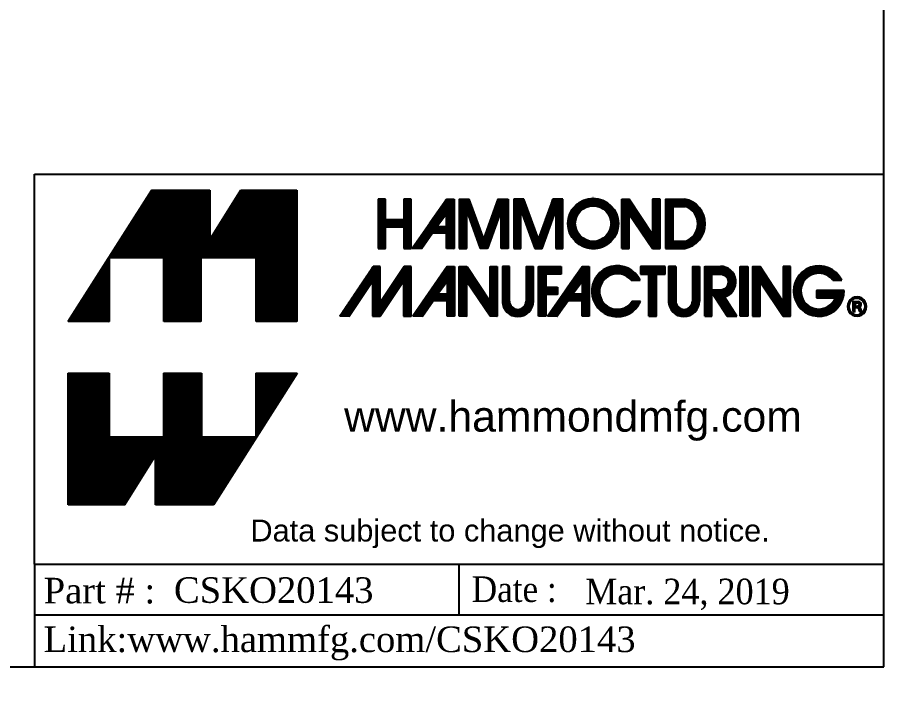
# Model space of a CAD drawing. Header units: inches. Extents: x 1 to 150, y -1 to 99.
# Drawn here: x 119.5 to 149.66, y -0.76 to 22.92 of the extents above; entities that cross this region are included whole.
import ezdxf
from ezdxf.entities.mleader import LeaderData, LeaderLine
from ezdxf.math import Vec2, Vec3

# ---------------------------------------------------------------- set-up
doc = ezdxf.new("R2010")
doc.units = ezdxf.units.IN
doc.header["$MEASUREMENT"] = 0
doc.layers.add('Default', color=7, linetype='Continuous')
doc.layers.add('Layer_1', color=7, linetype='Continuous')
pattern_1 = [(45, (0, 0), (-353.5526834864926, 353.5526834864926), [])]
pattern_2 = [(45, (0, 0), (-141.421073394597, 141.421073394597), [])]
pattern_3 = [(45, (0, 0), (-0.000707105366973, 0.000707105366973), [])]

# ---------------------------------------------------------------- blocks, each defined once
blk = doc.blocks.new('TITLE_BLOCK')
at = {"layer": 'Default', "linetype": 'Continuous'}
h = blk.add_hatch(dxfattribs=at)
h.set_pattern_fill('LINE', scale=0.007999984, angle=45, style=0)
h.set_pattern_definition(pattern_3)
h.paths.add_polyline_path([(1.298371887207033, 2.413164138793943), (1.837285614013673, 2.413164138793943), (1.837285614013673, 1.790651321411131), (2.23704452514648, 1.790651321411131), (2.23704452514648, 3.074163436889649), (1.687287902832026, 3.074163436889647), (1.38334426879883, 2.589683532714842), (1.38334426879883, 3.074163436889647), (0.816957029729835, 3.074163436889647), (-0.0019879013004385, 1.790651321411135), (0.3997760772705092, 1.790651321411131), (0.3997760772705092, 2.413164138793943), (0.934690093994142, 2.413164138793943), (0.934690093994142, 1.790651321411131), (1.298371887207026, 1.790651321411131)])
h = blk.add_hatch(dxfattribs=at)
h.set_pattern_fill('LINE', scale=3999.992, angle=45, style=0)
h.set_pattern_definition(pattern_1)
h.paths.add_polyline_path([(3.352638321073641, 2.504515135791856), (3.352638321073641, 2.987839715984424), (3.281534590871914, 2.987839715984423), (3.281534590871914, 2.786494052913743), (3.101469488294697, 2.786494052913744), (3.101469488294697, 2.987885678318101), (3.030442361982438, 2.987885678318101), (3.030442361982445, 2.504545777347643), (3.101469488294697, 2.504545777347643), (3.101469488294697, 2.715436285045701), (3.2815345908719, 2.715390322712023), (3.281534590871914, 2.504515135791857)])
h = blk.add_hatch(dxfattribs=at)
h.set_pattern_fill('LINE', scale=3999.992, angle=45, style=0)
h.set_pattern_definition(pattern_1)
h.paths.add_polyline_path([(3.281534590871914, 2.715390322712023), (3.281534590871914, 2.504515135791857), (3.352638321073634, 2.504515135791856), (3.352638321073641, 2.987839715984424), (3.281534590871914, 2.987839715984423), (3.281534590871914, 2.786494052913743), (3.101469488294697, 2.786494052913744), (3.101469488294697, 2.987885678318101), (3.030442361982438, 2.987885678318101), (3.030442361982445, 2.504545777347643), (3.101469488294697, 2.504545777347643), (3.101469488294697, 2.715436285045701)])
h = blk.add_hatch(dxfattribs=at)
h.set_pattern_fill('LINE', scale=3999.992, angle=45, style=0)
h.set_pattern_definition(pattern_1)
h.paths.add_polyline_path([(3.101469488294697, 2.715436285045701), (3.2815345908719, 2.715390322712023), (3.281534590871914, 2.504515135791857), (3.352638321073634, 2.504515135791856), (3.352638321073641, 2.987839715984424), (3.281534590871914, 2.987839715984423), (3.281534590871914, 2.786494052913743), (3.101469488294697, 2.786494052913744), (3.101469488294697, 2.987885678318101), (3.030442361982438, 2.987885678318101), (3.030442361982445, 2.504545777347643), (3.101469488294697, 2.504545777347643)])
h = blk.add_hatch(dxfattribs=at)
h.set_pattern_fill('LINE', scale=1599.9968, angle=45, style=0)
h.set_pattern_definition(pattern_2)
h.paths.add_polyline_path([(3.281534590871914, 2.987839715984423), (3.281534590871914, 2.786494052913743), (3.101469488294697, 2.786494052913744), (3.101469488294697, 2.987885678318101), (3.030442361982438, 2.987885678318101), (3.030442361982445, 2.504545777347643), (3.101469488294697, 2.504545777347643), (3.101469488294697, 2.715436285045701), (3.2815345908719, 2.715390322712023), (3.281534590871914, 2.504515135791857), (3.352638321073634, 2.504515135791856), (3.352638321073641, 2.987839715984424)])
h = blk.add_hatch(dxfattribs=at)
h.set_pattern_fill('LINE', scale=1599.9968, angle=45, style=0)
h.set_pattern_definition(pattern_2)
h.paths.add_polyline_path([(3.352638321073641, 2.504515135791856), (3.352638321073641, 2.987839715984424), (3.281534590871914, 2.987839715984423), (3.281534590871914, 2.786494052913743), (3.101469488294697, 2.786494052913744), (3.101469488294697, 2.987885678318101), (3.030442361982438, 2.987885678318101), (3.030442361982445, 2.504545777347643), (3.101469488294697, 2.504545777347643), (3.101469488294697, 2.715436285045701), (3.2815345908719, 2.715390322712023), (3.281534590871914, 2.504515135791857)])
h = blk.add_hatch(dxfattribs=at)
h.set_pattern_fill('LINE', scale=0.007999984, angle=45, style=0)
h.set_pattern_definition(pattern_3)
h.paths.add_polyline_path([(3.352638321073641, 2.504515135791856), (3.352638321073641, 2.987839715984424), (3.281534590871914, 2.987839715984423), (3.281534590871914, 2.786494052913743), (3.101469488294697, 2.786494052913744), (3.101469488294697, 2.987885678318101), (3.030442361982438, 2.987885678318101), (3.030442361982445, 2.504545777347643), (3.101469488294697, 2.504545777347643), (3.101469488294697, 2.715436285045701), (3.2815345908719, 2.715390322712023), (3.281534590871914, 2.504515135791857)])
h = blk.add_hatch(dxfattribs=at)
h.set_pattern_fill('LINE', scale=0.007999984, angle=45, style=0)
h.set_pattern_definition(pattern_3)
h.paths.add_polyline_path([(3.698566165121164, 2.987885678318101), (3.363270940931407, 2.504515135791856), (3.458091235311599, 2.504515135791856), (3.561138787420376, 2.654965174701769), (3.698566165121179, 2.654965174701769), (3.698566165121179, 2.504515135791856), (3.773178353460409, 2.504515135791856), (3.773178353460409, 2.987885678318101)])
h.paths.add_polyline_path([(3.606151232870204, 2.720155084636767), (3.698566165121179, 2.720155084636767), (3.698566165121179, 2.846873238590318)])
h = blk.add_hatch(dxfattribs=at)
h.set_pattern_fill('LINE', scale=0.007999984, angle=45, style=0)
h.set_pattern_definition(pattern_3)
edge = h.paths.add_edge_path()
edge.add_line((3.822940240057086, 2.987885678318101), (3.822940240057086, 2.504545777347643))
edge.add_line((3.822940240057086, 2.504545777347643), (3.894074611814596, 2.504545777347643))
edge.add_spline(control_points=[(3.894074611814595, 2.504545777347643), (3.894074611814595, 2.504545777347643), (3.894074611814595, 2.878893664386827), (3.894074611814595, 2.878893664386827)], knot_values=[0, 0, 0, 0, 1, 1, 1, 1], degree=3, periodic=0)
edge.add_line((3.894074611814595, 2.878893664386827), (4.029050665052507, 2.504545777347643))
edge.add_spline(control_points=[(4.029050665052502, 2.504545777347643), (4.029050665052502, 2.504545777347643), (4.100169716032134, 2.504545777347643), (4.100169716032134, 2.504545777347643)], knot_values=[0, 0, 0, 0, 1, 1, 1, 1], degree=3, periodic=0)
edge.add_line((4.100169716032134, 2.504545777347643), (4.232878294141867, 2.876503623035509))
edge.add_spline(control_points=[(4.232878294141862, 2.876503623035509), (4.232878294141862, 2.876503623035509), (4.232878294141862, 2.504545777347643), (4.232878294141862, 2.504545777347643)], knot_values=[0, 0, 0, 0, 1, 1, 1, 1], degree=3, periodic=0)
edge.add_spline(control_points=[(4.232878294141862, 2.504545777347643), (4.232878294141862, 2.504545777347643), (4.303966703565699, 2.504545777347643), (4.303966703565699, 2.504545777347643)], knot_values=[0, 0, 0, 0, 1, 1, 1, 1], degree=3, periodic=0)
edge.add_line((4.303966703565699, 2.504545777347643), (4.303966703565699, 2.987885678318101))
edge.add_spline(control_points=[(4.303966703565699, 2.987885678318101), (4.303966703565699, 2.987885678318101), (4.203217268140897, 2.987885678318101), (4.203217268140897, 2.987885678318101)], knot_values=[0, 0, 0, 0, 1, 1, 1, 1], degree=3, periodic=0)
edge.add_line((4.203217268140897, 2.987885678318101), (4.065820531995874, 2.595719726589282))
edge.add_line((4.065820531995868, 2.595719726589282), (3.921268992574786, 2.987885678318102))
edge.add_spline(control_points=[(3.921268992574795, 2.987885678318101), (3.921268992574795, 2.987885678318101), (3.822940240057086, 2.987885678318101), (3.822940240057086, 2.987885678318101)], knot_values=[0, 0, 0, 0, 1, 1, 1, 1], degree=3, periodic=0)
h = blk.add_hatch(dxfattribs=at)
h.set_pattern_fill('LINE', scale=0.007999984, angle=45, style=0)
h.set_pattern_definition(pattern_3)
h.paths.add_polyline_path([(4.357252369077777, 2.987885678318101), (4.357252369077777, 2.504545777347643), (4.425920095594506, 2.504545777347643), (4.425920095594506, 2.878893664386827), (4.563347473295316, 2.504545777347643), (4.635601716263174, 2.504545777347643), (4.769565143735981, 2.876503623035509), (4.769565143735974, 2.504545777347644), (4.838232870252703, 2.504545777347643), (4.838232870252703, 2.987885678318101), (4.739842834623431, 2.987885678318101), (4.597727298887357, 2.595719726589282), (4.454386100919827, 2.987885678318102)])
h = blk.add_hatch(dxfattribs=at)
h.set_pattern_fill('LINE', scale=0.007999984, angle=45, style=0)
h.set_pattern_definition(pattern_3)
edge = h.paths.add_edge_path()
edge.add_ellipse((5.133831256317279, 2.748436584062771), major_axis=(0.2464240419329686, 0), ratio=1, start_angle=0, end_angle=360)
edge = h.paths.add_edge_path()
edge.add_ellipse((5.133831256317279, 2.748436584062771), major_axis=(0.1744403957340402, 0), ratio=1, start_angle=0, end_angle=360)
h = blk.add_hatch(dxfattribs=at)
h.set_pattern_fill('LINE', scale=0.007999984, angle=45, style=0)
h.set_pattern_definition(pattern_3)
edge = h.paths.add_edge_path()
edge.add_line((5.486240492017856, 2.504545777347643), (5.486240492017856, 2.839795039203721))
edge.add_line((5.486240492017856, 2.83979503920372), (5.713600835950958, 2.504545777347644))
edge.add_line((5.713600835950956, 2.504545777347644), (5.788366232069116, 2.504545777347643))
edge.add_line((5.788366232069116, 2.504545777347643), (5.788366232069107, 2.987885678318101))
edge.add_line((5.788366232069109, 2.987885678318101), (5.71360083595094, 2.987885678318101))
edge.add_line((5.713600835950942, 2.987885678318101), (5.713600835950951, 2.640793455150683))
edge.add_line((5.713600835950949, 2.640793455150683), (5.486240492017847, 2.987885678318101))
edge.add_spline(control_points=[(5.486240492017856, 2.987885678318101), (5.486240492017856, 2.987885678318101), (5.415152082594012, 2.987885678318101), (5.415152082594012, 2.987885678318101)], knot_values=[0, 0, 0, 0, 1, 1, 1, 1], degree=3, periodic=0)
edge.add_line((5.415152082594012, 2.987885678318101), (5.415152082594012, 2.504545777347643))
edge.add_line((5.415152082594012, 2.504545777347643), (5.486240492017837, 2.504545777347643))
h = blk.add_hatch(dxfattribs=at)
h.set_pattern_fill('LINE', scale=0.007999984, angle=45, style=0)
h.set_pattern_definition(pattern_3)
edge = h.paths.add_edge_path()
edge.add_line((5.842785635145283, 2.987885678318101), (5.842785635145283, 2.504545777347643))
edge.add_line((5.842785635145283, 2.504545777347643), (6.028776606748799, 2.504545777347643))
edge.add_arc((5.983765797308131, 2.746215727832872), 0.2458258284518481, 280.5504021416811, 439.4495978583189)
edge.add_line((6.028776606748785, 2.987885678318105), (5.842785635145286, 2.987885678318101))
edge = h.paths.add_edge_path()
edge.add_line((5.91742846504031, 2.575664828327258), (6.037756630737776, 2.575664828327258))
edge.add_arc((5.977592547889046, 2.745641198661882), 0.1803099646086222, 289.4917008142612, 430.5082991857388)
edge.add_line((6.037756630737768, 2.915617568996511), (5.91742846504031, 2.915617568996507))
edge.add_line((5.91742846504031, 2.915617568996507), (5.91742846504031, 2.575664828327258))
h = blk.add_hatch(dxfattribs=at)
h.set_pattern_fill('LINE', scale=0.007999984, angle=45, style=0)
h.set_pattern_definition(pattern_3)
h.paths.add_polyline_path([(3.049623975904559, 1.975289505031665), (3.049623975904559, 2.329429286029895), (2.983254366071797, 2.329429286029894), (2.655083303602318, 1.842550285366136), (2.747482915075402, 1.842550285366136), (2.974996466787445, 2.186118729618151), (2.974996466787431, 1.842550285366138), (3.049623975904552, 1.842550285366136), (3.279405002744767, 2.186118729618151), (3.279405002744781, 1.842550285366138), (3.352883453519929, 1.842550285366136), (3.352883453519915, 2.329429286029893), (3.286529164465044, 2.329429286029894)])
h = blk.add_hatch(dxfattribs=at)
h.set_pattern_fill('LINE', scale=0.007999984, angle=45, style=0)
h.set_pattern_definition(pattern_3)
h.paths.add_polyline_path([(3.707084517629724, 2.329475248363575), (3.369429893644437, 1.842550285366138), (3.464265508802512, 1.842550285366139), (3.569672460706805, 1.994210665729603), (3.707084517629724, 1.994210665729605), (3.707084517629724, 1.842550285366139), (3.778188247831444, 1.842550285366139), (3.778188247831444, 2.329429286029894)])
h.paths.add_polyline_path([(3.612340827139008, 2.05929333021935), (3.707084517629724, 2.05929333021935), (3.707084517629724, 2.186103408840258)])
h = blk.add_hatch(dxfattribs=at)
h.set_pattern_fill('LINE', scale=0.007999984, angle=45, style=0)
h.set_pattern_definition(pattern_3)
edge = h.paths.add_edge_path()
edge.add_line((3.823185372503382, 2.329475248363573), (3.823185372503382, 1.842550285366136))
edge.add_spline(control_points=[(3.823185372503382, 1.842550285366136), (3.823185372503382, 1.842550285366136), (3.897843523176292, 1.842550285366136), (3.897843523176292, 1.842550285366136)], knot_values=[0, 0, 0, 0, 1, 1, 1, 1], degree=3, periodic=0)
edge.add_line((3.897843523176292, 1.842550285366136), (3.897843523176292, 2.178994567897874))
edge.add_line((3.897843523176292, 2.178994567897874), (4.125295791776764, 1.842550285366136))
edge.add_line((4.125295791776765, 1.842550285366136), (4.193963518293483, 1.842550285366136))
edge.add_line((4.193963518293486, 1.842550285366136), (4.193963518293486, 2.329475248363575))
edge.add_line((4.193963518293486, 2.329475248363575), (4.125295791776768, 2.329475248363575))
edge.add_line((4.125295791776765, 2.329475248363575), (4.125295791776765, 1.983562725093919))
edge.add_line((4.125295791776765, 1.983562725093918), (3.897843523176292, 2.329475248363575))
edge.add_line((3.897843523176292, 2.329475248363575), (3.823185372503377, 2.329475248363575))
h = blk.add_hatch(dxfattribs=at)
h.set_pattern_fill('LINE', scale=0.007999984, angle=45, style=0)
h.set_pattern_definition(pattern_3)
edge = h.paths.add_edge_path()
edge.add_line((4.246023521574116, 2.329475248363575), (4.246023521574116, 1.990625603702625))
edge.add_arc((4.3982967330533, 1.990625603702624), 0.1522732114791868, 180, 360)
edge.add_spline(control_points=[(4.550569944532484, 1.990625603702624), (4.550569944532484, 1.990625603702624), (4.550569944532484, 2.329475248363575), (4.550569944532484, 2.329475248363575)], knot_values=[0, 0, 0, 0, 1, 1, 1, 1], degree=3, periodic=0)
edge.add_line((4.550569944532484, 2.329475248363575), (4.478347797544584, 2.329475248363575))
edge.add_line((4.478347797544586, 2.329475248363575), (4.478347797544586, 1.990625603702626))
edge.add_arc((4.396565485151392, 1.990625603702624), 0.0817823123931882, 180, 360, ccw=False)
edge.add_spline(control_points=[(4.314783172758204, 1.990625603702624), (4.314783172758204, 1.990625603702624), (4.314783172758204, 2.329475248363575), (4.314783172758204, 2.329475248363575)], knot_values=[0, 0, 0, 0, 1, 1, 1, 1], degree=3, periodic=0)
edge.add_line((4.314783172758204, 2.329475248363575), (4.24602352157412, 2.329475248363575))
h = blk.add_hatch(dxfattribs=at)
h.set_pattern_fill('LINE', scale=0.007999984, angle=45, style=0)
h.set_pattern_definition(pattern_3)
h.paths.add_polyline_path([(4.671450879793255, 2.125724223163681), (4.671450879793255, 2.254847739246444), (4.819510877351853, 2.254847739246444), (4.819510877351853, 2.329475248363575), (4.600301182439345, 2.329475248363575), (4.600301182439345, 1.842550285366136), (4.671450879793255, 1.842550285366136), (4.671450879793255, 2.054666455295643), (4.785131051759805, 2.054666455295643), (4.785131051759805, 2.125724223163683)])
h = blk.add_hatch(dxfattribs=at)
h.set_pattern_fill('LINE', scale=0.007999984, angle=45, style=0)
h.set_pattern_definition(pattern_3)
h.paths.add_polyline_path([(5.025636625440704, 2.329475248363576), (4.687966680678656, 1.842550285365347), (4.782741012725161, 1.842550285365347), (4.888209247739887, 1.994210665729601), (5.025636625440697, 1.994210665729605), (5.025636625440697, 1.842550285366139), (5.095530014188867, 1.842550285366139), (5.095530014188867, 2.329475248363575)])
h.paths.add_polyline_path([(4.930801010282615, 2.05929333021935), (5.025636625440697, 2.05929333021935), (5.025636625440697, 2.186118729618153)])
h = blk.add_hatch(dxfattribs=at)
h.set_pattern_fill('LINE', scale=0.007999984, angle=45, style=0)
h.set_pattern_definition(pattern_3)
edge = h.paths.add_edge_path()
edge.add_arc((5.37052379281122, 2.084062302635948), 0.174213303864824, 39.287655589836504, 326.6534067784756, ccw=False)
edge.add_line((5.505360822828393, 2.194376628902512), (5.593118238599875, 2.194376628902514))
edge.add_arc((5.369124807259823, 2.086153726849653), 0.2487674693609102, 25.78760951229643, 336.8358410633937)
edge.add_line((5.597837038190931, 1.988296845462883), (5.516054725797755, 1.988296845462877))
h = blk.add_hatch(dxfattribs=at)
h.set_pattern_fill('LINE', scale=0.007999984, angle=45, style=0)
h.set_pattern_definition(pattern_3)
h.paths.add_polyline_path([(5.754231538923364, 1.842550285366136), (5.754231538923364, 2.254801776912767), (5.838342609556307, 2.254801776912767), (5.838342609556307, 2.329475248363574), (5.597837038190953, 2.329475248363575), (5.597837038190939, 2.254801776912768), (5.679527425916774, 2.254801776912767), (5.679527425916774, 1.842550285366136)])
h = blk.add_hatch(dxfattribs=at)
h.set_pattern_fill('LINE', scale=0.007999984, angle=45, style=0)
h.set_pattern_definition(pattern_3)
edge = h.paths.add_edge_path()
edge.add_line((5.941298236997689, 1.990625603702625), (5.941298236997689, 2.329475248363575))
edge.add_line((5.941298236997689, 2.329475248363575), (5.870271110685433, 2.329475248363575))
edge.add_line((5.87027111068543, 2.329475248363575), (5.870271110685447, 1.990625603702626))
edge.add_arc((6.021900849493143, 1.990625603702624), 0.1516297388076785, 180, 360)
edge.add_line((6.173530588300821, 1.990625603702624), (6.173530588300812, 2.329475248363575))
edge.add_line((6.173530588300814, 2.329475248363575), (6.104801578672492, 2.329475248363575))
edge.add_line((6.104801578672493, 2.329475248363575), (6.104801578672493, 1.990625603702626))
edge.add_arc((6.023049907835109, 1.990625603702624), 0.0817516708374021, 180, 360, ccw=False)
h = blk.add_hatch(dxfattribs=at)
h.set_pattern_fill('LINE', scale=0.007999984, angle=45, style=0)
h.set_pattern_definition(pattern_3)
edge = h.paths.add_edge_path()
edge.add_line((6.53850215926942, 1.842550285366136), (6.417621221693127, 2.030919249561389))
edge.add_arc((6.378181172568752, 2.177595825142998), 0.1518865869630417, 285.0503488500698, 450)
edge.add_line((6.378181172568752, 2.32948241210604), (6.224487495573145, 2.32948241210604))
edge.add_line((6.224487495573143, 2.32948241210604), (6.224487495573143, 1.842550285366136))
edge.add_line((6.224487495573143, 1.842550285366136), (6.295606546552761, 1.842550285366136))
edge.add_line((6.295606546552762, 1.842550285366136), (6.295606546552753, 2.073526332882005))
edge.add_line((6.295606546552754, 2.073526332882006), (6.445964660795305, 1.842550285366137))
edge.add_line((6.445964660795305, 1.842550285366137), (6.53850215926943, 1.842550285366136))
edge = h.paths.add_edge_path()
edge.add_spline(control_points=[(6.366603031309225, 2.254801776912767), (6.366603031309225, 2.254801776912767), (6.295606546552754, 2.254801776912767), (6.295606546552754, 2.254801776912767)], knot_values=[0, 0, 0, 0, 1, 1, 1, 1], degree=3, periodic=0)
edge.add_spline(control_points=[(6.295606546552754, 2.254801776912767), (6.295606546552754, 2.254801776912767), (6.293185863645647, 2.097242897060472), (6.293185863645647, 2.097242897060472)], knot_values=[0, 0, 0, 0, 1, 1, 1, 1], degree=3, periodic=0)
edge.add_spline(control_points=[(6.293185863645647, 2.097242897060472), (6.293185863645647, 2.097242897060472), (6.368993072660544, 2.097242897060472), (6.368993072660544, 2.097242897060472)], knot_values=[0, 0, 0, 0, 1, 1, 1, 1], degree=3, periodic=0)
edge.add_spline(control_points=[(6.368993072660544, 2.097242897060472), (6.407019243391133, 2.097242897060472), (6.443176279218747, 2.116194699314196), (6.451939764173609, 2.155691664722522), (6.451939764173609, 2.155722306278308), (6.451970405729391, 2.155722306278308), (6.451970405729391, 2.155752947834093), (6.465176916273194, 2.215657189395984), (6.424730062635518, 2.254801776912767), (6.366603031309225, 2.254801776912767)], knot_values=[0, 0, 0, 0, 0.3333333333333334, 0.3333333333333334, 0.3333333333333334, 0.6666666666666667, 0.6666666666666667, 0.6666666666666667, 1, 1, 1, 1], degree=3, periodic=0)
h = blk.add_hatch(dxfattribs=at)
h.set_pattern_fill('LINE', scale=0.007999984, angle=45, style=0)
h.set_pattern_definition(pattern_3)
h.paths.add_polyline_path([(6.572759418638313, 2.329475248363572), (6.572759418638313, 1.842596247699815), (6.647432890089121, 1.842596247699816), (6.647432890089121, 2.329475248363575)])
h = blk.add_hatch(dxfattribs=at)
h.set_pattern_fill('LINE', scale=0.007999984, angle=45, style=0)
h.set_pattern_definition(pattern_3)
h.paths.add_polyline_path([(6.990924730451688, 1.983562725093918), (6.765923786314119, 2.329475248363572), (6.692414693983167, 2.329475248363575), (6.692414693983167, 1.842550285366138), (6.765923786314097, 1.842550285366136), (6.765923786314097, 2.178994567897874), (6.993345413358774, 1.842550285366136), (7.064464464338393, 1.842550285366136), (7.0644644643384, 2.329475248363573), (6.990924730451688, 2.329475248363575)])
h = blk.add_hatch(dxfattribs=at)
h.set_pattern_fill('LINE', scale=0.007999984, angle=45, style=0)
h.set_pattern_definition(pattern_3)
edge = h.paths.add_edge_path()
edge.add_arc((7.341141390454403, 2.088738734464581), 0.2469449486758713, 25.32670028081771, 361.1485083137316)
edge.add_line((7.588036728056039, 2.093688476589282), (7.317900772245518, 2.093688476589282))
edge.add_line((7.317900772245515, 2.093688476589282), (7.317900772245507, 2.022646029499133))
edge.add_line((7.317900772245508, 2.022646029499133), (7.502699995191681, 2.022646029499133))
edge.add_arc((7.34023000837314, 2.087760880216599), 0.1750326838072554, 37.525834494267826, 338.160035088381, ccw=False)
edge.add_spline(control_points=[(7.479044714124775, 2.194376628902513), (7.479044714124775, 2.194376628902513), (7.564350805433371, 2.194376628902513), (7.564350805433371, 2.194376628902513)], knot_values=[0, 0, 0, 0, 1, 1, 1, 1], degree=3, periodic=0)
h = blk.add_hatch(dxfattribs=at)
h.set_pattern_fill('LINE', scale=0.007999984, angle=45, style=0)
h.set_pattern_definition(pattern_3)
edge = h.paths.add_edge_path()
edge.add_arc((7.717461473107115, 1.906081621800689), 0.0365176380218624, 346.4907634014502, 405.2758462964509)
edge.add_arc((7.726588690731148, 1.956762621803201), 0.0297723342019742, 303.8181042882043, 360)
edge.add_arc((7.726588690731148, 1.956762621803201), 0.0297723342019742, 0, 90)
edge.add_line((7.726588690731148, 1.986534956005175), (7.711981821210956, 1.986534956005175))
edge.add_spline(control_points=[(7.711981821210955, 1.986534956005176), (7.711981821210955, 1.986534956005176), (7.67588606849489, 1.986534956005176), (7.67588606849489, 1.986534956005176)], knot_values=[0, 0, 0, 0, 1, 1, 1, 1], degree=3, periodic=0)
edge.add_line((7.67588606849489, 1.986534956005176), (7.67588606849489, 1.888834355381092))
edge.add_line((7.67588606849489, 1.888834355381092), (7.694945116193868, 1.888834355381092))
edge.add_line((7.694945116193871, 1.888834355381092), (7.69494511619388, 1.927013733890613))
edge.add_line((7.694945116193878, 1.927013733890613), (7.707967777402984, 1.927013733890612))
edge.add_arc((7.707967777402978, 1.898967191597035), 0.028046542293577, -3.542725879817681, 90, ccw=False)
edge.add_arc((7.750309184621635, 1.897098273828576), 0.0143491049844769, 179.4575754577282, 215.1639974625571)
edge.add_line((7.738578691633322, 1.888834355381086), (7.757668380888085, 1.888834355381092))
edge.add_arc((7.761377409759234, 1.896459341655321), 0.0084792281989111, 172.6027569803922, 244.0602803220905, ccw=False)
edge = h.paths.add_edge_path()
edge.add_arc((7.720403343827719, 1.947515079234893), 0.0235393604542062, 67.10742191284069, 90)
edge.add_arc((7.710725517423782, 1.855589966278258), 0.1158693442803053, 85.20886772396808, 90)
edge.add_line((7.710725517423782, 1.971459310558563), (7.694945116193881, 1.971459310558562))
edge.add_line((7.694945116193878, 1.971459310558561), (7.694945116193878, 1.942074058559661))
edge.add_line((7.694945116193878, 1.942074058559661), (7.711246423872167, 1.942074058559662))
edge.add_arc((7.711246423872147, 2.031612170808641), 0.0895381122489803, 270, 275.8698103755578)
edge.add_arc((7.720403343827719, 1.962480191988334), 0.0199366708946092, 270, 297.3419696936633)
edge.add_arc((7.724299805165167, 1.956985603164553), 0.0132993691412943, 293.2997793843506, 426.7002206156494)
h = blk.add_hatch(dxfattribs=at)
h.set_pattern_fill('LINE', scale=0.007999984, angle=45, style=0)
h.set_pattern_definition(pattern_3)
h.paths.add_polyline_path([(1.837285614013673, 0.6624412536621067), (1.30237159729004, 0.6624412536621067), (1.30237159729004, 1.284885406494139), (0.934690093994142, 1.284885406494139), (0.934690093994142, 0.6624412536621067), (0.3997760772705092, 0.6624412536621067), (0.3997760772705092, 1.284885406494139), (0, 1.284885406494139), (0, 0), (0.5497737884521428, 0), (0.8536830902099624, 0.4844627380371079), (0.8536830902099624, 0), (1.420006763128896, 0), (2.237698566107412, 1.284885406494142), (1.837285614013673, 1.284885406494139)])
at = {"layer": 'Default', "color": 7, "linetype": 'Continuous'}
for p, q in [((-0.0019879013, 1.7906513214), (0.8169570297, 3.0741634369)), ((2.2370445251, 3.0741634369), (2.2370445251, 1.7906513214)), ((3.1014694883, 2.9878856783), (3.030442362, 2.9878856783)), ((3.030442362, 2.9878856783), (3.030442362, 2.5045457773)), ((3.1014694883, 2.7864940529), (3.1014694883, 2.9878856783)), ((3.3526383211, 2.987839716), (3.2815345909, 2.987839716)), ((3.2815345909, 2.987839716), (3.2815345909, 2.7864940529)), ((3.3526383211, 2.5045151358), (3.3526383211, 2.987839716)), ((3.3632709409, 2.5045151358), (3.6985661651, 2.9878856783)), ((3.6985661651, 2.9878856783), (3.7731783535, 2.9878856783)), ((3.7731783535, 2.9878856783), (3.7731783535, 2.5045151358)), ((3.8229402401, 2.9878856783), (3.8229402401, 2.5045457773)), ((4.065820532, 2.5957197266), (3.9212689926, 2.9878856783)), ((4.065820532, 2.5957197266), (4.2032172681, 2.9878856783)), ((4.3039667036, 2.9878856783), (4.3039667036, 2.5045457773)), ((4.3572523691, 2.9878856783), (4.3572523691, 2.5045457773)), ((4.4543861009, 2.9878856783), (4.3572523691, 2.9878856783)), ((4.5977272989, 2.5957197266), (4.4543861009, 2.9878856783)), ((4.7398428346, 2.9878856783), (4.5977272989, 2.5957197266)), ((4.8382328703, 2.9878856783), (4.7398428346, 2.9878856783)), ((4.8382328703, 2.5045457773), (4.8382328703, 2.9878856783)), ((5.4151520826, 2.5045457773), (5.4151520826, 2.9878856783)), ((5.713600836, 2.6407934552), (5.486240492, 2.9878856783)), ((5.7883662321, 2.9878856783), (5.713600836, 2.9878856783)), ((5.713600836, 2.9878856783), (5.713600836, 2.6407934552)), ((5.7883662321, 2.5045457773), (5.7883662321, 2.9878856783)), ((5.8427856351, 2.9878856783), (5.8427856351, 2.5045457773)), ((5.8427856351, 2.9878856783), (6.0287766067, 2.9878856783)), ((5.917428465, 2.5756648283), (5.917428465, 2.915617569)), ((5.917428465, 2.915617569), (6.0377566307, 2.915617569)), ((3.6061512329, 2.7201550846), (3.6985661651, 2.8468732386)), ((3.6985661651, 2.7201550846), (3.6985661651, 2.8468732386)), ((3.8940746118, 2.8788936644), (4.0290506651, 2.5045457773)), ((4.2328782941, 2.876503623), (4.100169716, 2.5045457773)), ((4.4259200956, 2.5045457773), (4.4259200956, 2.8788936644)), ((4.4259200956, 2.8788936644), (4.5633474733, 2.5045457773)), ((4.6356017163, 2.5045457773), (4.7695651437, 2.876503623)), ((4.7695651437, 2.876503623), (4.7695651437, 2.5045457773)), ((5.486240492, 2.5045457773), (5.486240492, 2.8397950392)), ((5.486240492, 2.8397950392), (5.713600836, 2.5045457773)), ((3.1014694883, 2.7864940529), (3.2815345909, 2.7864940529)), ((3.1014694883, 2.5045457773), (3.1014694883, 2.715436285)), ((3.1014694883, 2.715436285), (3.2815345909, 2.7153903227)), ((3.2815345909, 2.7153903227), (3.2815345909, 2.5045151358)), ((3.6061512329, 2.7201550846), (3.6985661651, 2.7201550846)), ((3.5611387874, 2.6549651747), (3.4580912353, 2.5045151358)), ((3.6985661651, 2.6549651747), (3.5611387874, 2.6549651747)), ((3.6985661651, 2.5045151358), (3.6985661651, 2.6549651747)), ((5.917428465, 2.5756648283), (6.0377566307, 2.5756648283)), ((3.030442362, 2.5045457773), (3.1014694883, 2.5045457773)), ((3.4580912353, 2.5045151358), (3.3632709409, 2.5045151358)), ((3.7731783535, 2.5045151358), (3.6985661651, 2.5045151358)), ((3.8229402401, 2.5045457773), (3.8940746118, 2.5045457773)), ((4.3572523691, 2.5045457773), (4.4259200956, 2.5045457773)), ((4.5633474733, 2.5045457773), (4.6356017163, 2.5045457773)), ((4.7695651437, 2.5045457773), (4.8382328703, 2.5045457773)), ((5.4151520826, 2.5045457773), (5.486240492, 2.5045457773)), ((5.713600836, 2.5045457773), (5.7883662321, 2.5045457773)), ((5.8427856351, 2.5045457773), (6.0287766067, 2.5045457773)), ((2.6550833036, 1.8425502854), (2.9832543661, 2.329429286)), ((3.0496239759, 2.329429286), (2.9832543661, 2.329429286)), ((3.0496239759, 1.975289505), (3.0496239759, 2.329429286)), ((3.2865291645, 2.329429286), (3.0496239759, 1.975289505)), ((3.3528834535, 2.329429286), (3.2865291645, 2.329429286)), ((3.3528834535, 1.8425502854), (3.3528834535, 2.329429286)), ((3.7070845176, 2.3294752484), (3.3694298936, 1.8425502854)), ((3.7070845176, 2.3294752484), (3.7781882478, 2.329429286)), ((3.7781882478, 2.329429286), (3.7781882478, 1.8425502854)), ((3.8231853725, 1.8425502854), (3.8231853725, 2.3294752484)), ((3.8231853725, 2.3294752484), (3.8978435232, 2.3294752484)), ((3.8978435232, 2.3294752484), (4.1252957918, 1.9835627251)), ((4.1252957918, 2.3294752484), (4.1939635183, 2.3294752484)), ((4.1252957918, 1.9835627251), (4.1252957918, 2.3294752484)), ((4.1939635183, 2.3294752484), (4.1939635183, 1.8425502854)), ((4.2460235216, 2.3294752484), (4.2460235216, 1.9906256037)), ((4.3147831728, 2.3294752484), (4.2460235216, 2.3294752484)), ((4.4783477975, 2.3294752484), (4.5505699445, 2.3294752484)), ((4.4783477975, 2.3294752484), (4.4783477975, 1.9906256037)), ((4.6003011824, 2.3294752484), (4.8195108774, 2.3294752484)), ((4.6003011824, 1.8425502854), (4.6003011824, 2.3294752484)), ((4.6879666807, 1.8425502854), (5.0256366254, 2.3294752484)), ((4.8195108774, 2.3294752484), (4.8195108774, 2.2548477392)), ((5.0256366254, 2.3294752484), (5.0955300142, 2.3294752484)), ((5.0955300142, 2.3294752484), (5.0955300142, 1.8425502854)), ((5.8383426096, 2.3294752484), (5.5978370382, 2.3294752484)), ((5.5978370382, 2.3294752484), (5.5978370382, 2.2548017769)), ((5.8383426096, 2.2548017769), (5.8383426096, 2.3294752484)), ((5.941298237, 2.3294752484), (5.8702711107, 2.3294752484)), ((5.8702711107, 2.3294752484), (5.8702711107, 1.9906256037)), ((5.941298237, 2.3294752484), (5.941298237, 1.9906256037)), ((6.1048015787, 2.3294752484), (6.1735305883, 2.3294752484)), ((6.1048015787, 2.3294752484), (6.1048015787, 1.9906256037)), ((6.1735305883, 2.3294752484), (6.1735305883, 1.9906256037)), ((6.2244874956, 2.3294824121), (6.3781811726, 2.3294824121)), ((6.2244874956, 1.8425502854), (6.2244874956, 2.3294824121)), ((6.5727594186, 1.8425962477), (6.5727594186, 2.3294752484)), ((6.5727594186, 2.3294752484), (6.6474328901, 2.3294752484)), ((6.6474328901, 2.3294752484), (6.6474328901, 1.8425962477)), ((6.692414694, 2.3294752484), (6.7659237863, 2.3294752484)), ((6.692414694, 2.3294752484), (6.692414694, 1.8425502854)), ((6.9909247305, 1.9835627251), (6.7659237863, 2.3294752484)), ((7.0644644643, 2.3294752484), (6.9909247305, 2.3294752484)), ((6.9909247305, 2.3294752484), (6.9909247305, 1.9835627251)), ((7.0644644643, 1.8425502854), (7.0644644643, 2.3294752484)), ((4.6714508798, 2.2548477392), (4.6714508798, 2.1257242232)), ((4.8195108774, 2.2548477392), (4.6714508798, 2.2548477392)), ((5.5978370382, 2.2548017769), (5.6795274259, 2.2548017769)), ((5.6795274259, 1.8425502854), (5.6795274259, 2.2548017769)), ((5.7542315389, 1.8425502854), (5.7542315389, 2.2548017769)), ((5.7542315389, 2.2548017769), (5.8383426096, 2.2548017769)), ((2.7474829151, 1.8425502854), (2.9749964668, 2.1861187296)), ((2.9749964668, 2.1861187296), (2.9749964668, 1.8425502854)), ((3.0496239759, 1.8425502854), (3.2794050027, 2.1861187296)), ((3.2794050027, 2.1861187296), (3.2794050027, 1.8425502854)), ((3.6123408271, 2.0592933302), (3.7070845176, 2.1861034088)), ((3.7070845176, 2.1861034088), (3.7070845176, 2.0592933302)), ((3.8978435232, 1.8425502854), (3.8978435232, 2.1789945679)), ((4.1252957918, 1.8425502854), (3.8978435232, 2.1789945679)), ((4.6714508798, 2.1257242232), (4.7851310518, 2.1257242232)), ((4.7851310518, 2.1257242232), (4.7851310518, 2.0546664553)), ((4.9308010103, 2.0592933302), (5.0256366254, 2.1861187296)), ((5.0256366254, 2.1861187296), (5.0256366254, 2.0592933302)), ((5.5053608228, 2.1943766289), (5.5931182386, 2.1943766289)), ((6.7659237863, 1.8425502854), (6.7659237863, 2.1789945679)), ((6.7659237863, 2.1789945679), (6.9933454134, 1.8425502854)), ((3.7070845176, 2.0592933302), (3.6123408271, 2.0592933302)), ((4.6714508798, 2.0546664553), (4.6714508798, 1.8425502854)), ((4.7851310518, 2.0546664553), (4.6714508798, 2.0546664553)), ((5.0256366254, 2.0592933302), (4.9308010103, 2.0592933302)), ((6.2956065466, 1.8425502854), (6.2956065466, 2.0735263329)), ((6.2956065466, 2.0735263329), (6.4459646608, 1.8425502854)), ((7.5880367281, 2.0936884766), (7.3179007722, 2.0936884766)), ((7.3179007722, 2.0936884766), (7.3179007722, 2.0226460295)), ((3.4642655088, 1.8425502854), (3.5696724607, 1.9942106657)), ((3.7070845176, 1.9942106657), (3.5696724607, 1.9942106657)), ((3.7070845176, 1.8425502854), (3.7070845176, 1.9942106657)), ((4.8882092477, 1.9942106657), (4.7827410127, 1.8425502854)), ((5.0256366254, 1.9942106657), (4.8882092477, 1.9942106657)), ((5.0256366254, 1.8425502854), (5.0256366254, 1.9942106657)), ((5.5160547258, 1.9882968455), (5.5978370382, 1.9882968455)), ((6.5385021593, 1.8425502854), (6.4176212217, 2.0309192496)), ((7.3179007722, 2.0226460295), (7.5026999952, 2.0226460295)), ((7.6758860685, 1.8888343554), (7.6758860685, 1.986534956)), ((7.6949451162, 1.9714593106), (7.6949451162, 1.9420740586)), ((7.6949451162, 1.9714593106), (7.7107255174, 1.9714593106)), ((7.7119818212, 1.986534956), (7.7265886907, 1.986534956)), ((7.6758860685, 1.8888343554), (7.6949451162, 1.8888343554)), ((7.6949451162, 1.9420740586), (7.7112464239, 1.9420740586)), ((7.6949451162, 1.9270137339), (7.7079677774, 1.9270137339)), ((7.7385786916, 1.8888343554), (7.7576683809, 1.8888343554)), ((2.7474829151, 1.8425502854), (2.6550833036, 1.8425502854)), ((2.9749964668, 1.8425502854), (3.0496239759, 1.8425502854)), ((3.2794050027, 1.8425502854), (3.3528834535, 1.8425502854)), ((3.4642655088, 1.8425502854), (3.3694298936, 1.8425502854)), ((3.7781882478, 1.8425502854), (3.7070845176, 1.8425502854)), ((4.1939635183, 1.8425502854), (4.1252957918, 1.8425502854)), ((4.6714508798, 1.8425502854), (4.6003011824, 1.8425502854)), ((4.7827410127, 1.8425502854), (4.6879666807, 1.8425502854)), ((5.0955300142, 1.8425502854), (5.0256366254, 1.8425502854)), ((5.6795274259, 1.8425502854), (5.7542315389, 1.8425502854)), ((6.2244874956, 1.8425502854), (6.2956065466, 1.8425502854)), ((6.4459646608, 1.8425502854), (6.5385021593, 1.8425502854)), ((6.6474328901, 1.8425962477), (6.5727594186, 1.8425962477)), ((6.692414694, 1.8425502854), (6.7659237863, 1.8425502854)), ((6.9933454134, 1.8425502854), (7.0644644643, 1.8425502854)), ((0, 0), (0, 1.2848854065)), ((2.2376985661, 1.2848854065), (1.4200067631, 0))]:
    blk.add_line(p, q, dxfattribs=at)
for radius in [0.2464240419329686, 0.1744403957340402]:
    blk.add_circle((5.1338312563, 2.7484365841), radius, dxfattribs=at)
for centre, radius, start, end in [((5.9837657973, 2.7462157278), 0.2458258284518481, 280.5504021417, 79.4495978583), ((5.9775925479, 2.7456411987), 0.1803099646086222, 289.4917008143, 70.5082991857), ((5.3691248073, 2.0861537268), 0.2487674693609102, 25.7876095123, 336.8358410634), ((6.3781811726, 2.1775958251), 0.1518865869630417, 285.0503488501, 90), ((7.3411413905, 2.0887387345), 0.2469449486758713, 25.3267002808, 1.1485083137), ((5.3705237928, 2.0840623026), 0.174213303864824, 39.2876555898, 326.6534067785), ((7.3402300084, 2.0877608802), 0.1750326838072554, 37.5258344943, 338.1600350884), ((4.3982967331, 1.9906256037), 0.1522732114791868, 180, 0), ((4.3965654852, 1.9906256037), 0.0817823123931882, 180, 0), ((6.0219008495, 1.9906256037), 0.1516297388076785, 180, 0), ((6.0230499078, 1.9906256037), 0.0817516708374021, 180, 0), ((7.7143944419, 1.9385220398), 0.0929862132143636, 359.0922152576, 180.9077847423), ((7.7133913328, 1.9375072347), 0.0791791070440277, 359.6682959052, 180.3317040948), ((7.7107255174, 1.8555899663), 0.1158693442803053, 85.208867724, 90), ((7.7204033438, 1.9475150792), 0.0235393604542062, 67.1074219128, 90), ((7.7265886907, 1.9567626218), 0.0297723342019742, 0, 90), ((7.7242998052, 1.9569856032), 0.0132993691412943, 293.2997793844, 66.7002206156), ((7.7265886907, 1.9567626218), 0.0297723342019742, 303.8181042882, 0), ((7.7143944419, 1.935575647), 0.0929862132143636, 179.0922152577, 0.9077847423), ((7.7133913328, 1.9365904521), 0.0791791070440277, 179.6682959051, 0.3317040948), ((7.7079677774, 1.8989671916), 0.028046542293577, 356.4572741202, 90), ((7.7112464239, 2.0316121708), 0.0895381122489803, 270, 275.8698103756), ((7.7204033438, 1.962480192), 0.0199366708946092, 270, 297.3419696937), ((7.7503091846, 1.8970982738), 0.0143491049844769, 179.4575754577, 215.1639974626), ((7.7174614731, 1.9060816218), 0.0365176380218624, 346.4907634015, 45.2758462965), ((7.7613774098, 1.8964593417), 0.0084792281989111, 172.6027569804, 244.0602803221)]:
    blk.add_arc(centre, radius, start, end, dxfattribs=at)
at = {"layer": 'Layer_1', "color": 7, "linetype": 'Continuous'}
for p, q in [((0.8169570297, 3.0741634369), (1.3833442688, 3.0741634369)), ((0.8169570297, 3.0741634369), (1.3833442688, 3.0741634369)), ((1.3833442688, 3.0741634369), (1.3833442688, 2.5896835327)), ((1.3833442688, 2.5896835327), (1.6872879028, 3.0741634369)), ((1.3833442688, 2.5896835327), (1.6872879028, 3.0741634369)), ((1.3833442688, 3.0741634369), (1.3833442688, 2.5896835327)), ((1.6872879028, 3.0741634369), (2.2370445251, 3.0741634369)), ((1.6872879028, 3.0741634369), (2.2370445251, 3.0741634369)), ((3.2815345909, 2.715436285), (3.2815345909, 2.7153903227)), ((3.2815345909, 2.715436285), (3.2815345909, 2.7153903227)), ((3.2815345909, 2.5045151358), (3.3526383211, 2.5045151358)), ((3.2815345909, 2.5045151358), (3.3526383211, 2.5045151358)), ((0.934690094, 2.4131641388), (0.3997760773, 2.4131641388)), ((0.3997760773, 2.4131641388), (0.3997760773, 1.7906513214)), ((0.3997760773, 2.4131641388), (0.3997760773, 1.7906513214)), ((0.934690094, 2.4131641388), (0.3997760773, 2.4131641388)), ((0.934690094, 1.7906513214), (0.934690094, 2.4131641388)), ((0.934690094, 1.7906513214), (0.934690094, 2.4131641388)), ((1.837285614, 2.4131641388), (1.2983718872, 2.4131641388)), ((1.2983718872, 2.4131641388), (1.2983718872, 1.7906513214)), ((1.837285614, 2.4131641388), (1.2983718872, 2.4131641388)), ((1.2983718872, 2.4131641388), (1.2983718872, 1.7906513214)), ((1.837285614, 1.7906513214), (1.837285614, 2.4131641388)), ((1.837285614, 1.7906513214), (1.837285614, 2.4131641388)), ((3.7781576063, 2.329429286), (3.7781576063, 2.3294752484)), ((3.7781576063, 2.329429286), (3.7781576063, 2.3294752484)), ((3.7781882478, 2.329429286), (3.7781576063, 2.329429286)), ((3.7781882478, 2.329429286), (3.7781576063, 2.329429286)), ((0.3997760773, 1.7906513214), (-0.0019879013, 1.7906513214)), ((0.3997760773, 1.7906513214), (-0.0019879013, 1.7906513214)), ((1.2983718872, 1.7906513214), (0.934690094, 1.7906513214)), ((1.2983718872, 1.7906513214), (0.934690094, 1.7906513214)), ((2.2370445251, 1.7906513214), (1.837285614, 1.7906513214)), ((2.2370445251, 1.7906513214), (1.837285614, 1.7906513214)), ((0, 1.2848854065), (0.3997760773, 1.2848854065)), ((0, 1.2848854065), (0.3997760773, 1.2848854065)), ((0.3997760773, 1.2848854065), (0.3997760773, 0.6624412537)), ((0.3997760773, 1.2848854065), (0.3997760773, 0.6624412537)), ((0.934690094, 0.6624412537), (0.934690094, 1.2848854065)), ((0.934690094, 1.2848854065), (1.3023715973, 1.2848854065)), ((0.934690094, 1.2848854065), (1.3023715973, 1.2848854065)), ((0.934690094, 0.6624412537), (0.934690094, 1.2848854065)), ((1.3023715973, 1.2848854065), (1.3023715973, 0.6624412537)), ((1.3023715973, 1.2848854065), (1.3023715973, 0.6624412537)), ((1.837285614, 0.6624412537), (1.837285614, 1.2848854065)), ((1.837285614, 1.2848854065), (2.2376985661, 1.2848854065)), ((1.837285614, 1.2848854065), (2.2376985661, 1.2848854065)), ((1.837285614, 0.6624412537), (1.837285614, 1.2848854065)), ((0.3997760773, 0.6624412537), (0.934690094, 0.6624412537)), ((0.3997760773, 0.6624412537), (0.934690094, 0.6624412537)), ((1.3023715973, 0.6624412537), (1.837285614, 0.6624412537)), ((1.3023715973, 0.6624412537), (1.837285614, 0.6624412537)), ((0.8536830902, 0.484462738), (0.5497737885, 0)), ((0.8536830902, 0.484462738), (0.5497737885, 0)), ((0.8536830902, 0), (0.8536830902, 0.484462738)), ((0.8536830902, 0), (0.8536830902, 0.484462738)), ((0.5497737885, 0), (0, 0)), ((0.5497737885, 0), (0, 0)), ((1.4200067631, 0), (0.8536830902, 0)), ((1.4200067631, 0), (0.8536830902, 0))]:
    blk.add_line(p, q, dxfattribs=at)
for points in [[(3.822940240057086, 2.987885678318101), (3.822940240057086, 2.987885678318101), (3.921268992574795, 2.987885678318101), (3.921268992574795, 2.987885678318101)], [(4.203217268140897, 2.987885678318101), (4.203217268140897, 2.987885678318101), (4.303966703565699, 2.987885678318101), (4.303966703565699, 2.987885678318101)], [(5.132667579801655, 2.998640864399033), (5.132667579801655, 2.998640864399033), (5.132177314909079, 2.998640864399033), (5.132177314909079, 2.998640864399033)], [(5.415152082594012, 2.987885678318101), (5.415152082594012, 2.987885678318101), (5.486240492017856, 2.987885678318101), (5.486240492017856, 2.987885678318101)], [(3.894074611814595, 2.878893664386827), (3.894074611814595, 2.878893664386827), (3.894074611814595, 2.504545777347643), (3.894074611814595, 2.504545777347643)], [(4.232878294141862, 2.504545777347643), (4.232878294141862, 2.504545777347643), (4.232878294141862, 2.876503623035509), (4.232878294141862, 2.876503623035509)], [(4.100169716032134, 2.504545777347643), (4.100169716032134, 2.504545777347643), (4.029050665052502, 2.504545777347643), (4.029050665052502, 2.504545777347643)], [(4.303966703565699, 2.504545777347643), (4.303966703565699, 2.504545777347643), (4.232878294141862, 2.504545777347643), (4.232878294141862, 2.504545777347643)], [(4.314783172758204, 1.990625603702624), (4.314783172758204, 1.990625603702624), (4.314783172758204, 2.329475248363575), (4.314783172758204, 2.329475248363575)], [(4.550569944532484, 1.990625603702624), (4.550569944532484, 1.990625603702624), (4.550569944532484, 2.329475248363575), (4.550569944532484, 2.329475248363575)], [(6.293185863645647, 2.097242897060472), (6.293185863645647, 2.097242897060472), (6.295606546552754, 2.254801776912767), (6.295606546552754, 2.254801776912767)], [(6.295606546552754, 2.254801776912767), (6.295606546552754, 2.254801776912767), (6.366603031309225, 2.254801776912767), (6.366603031309225, 2.254801776912767)], [(7.479044714124775, 2.194376628902513), (7.479044714124775, 2.194376628902513), (7.564350805433371, 2.194376628902513), (7.564350805433371, 2.194376628902513)], [(6.368993072660544, 2.097242897060472), (6.368993072660544, 2.097242897060472), (6.293185863645647, 2.097242897060472), (6.293185863645647, 2.097242897060472)], [(7.67588606849489, 1.986534956005176), (7.67588606849489, 1.986534956005176), (7.711981821210955, 1.986534956005176), (7.711981821210955, 1.986534956005176)], [(3.897843523176292, 1.842550285366136), (3.897843523176292, 1.842550285366136), (3.823185372503382, 1.842550285366136), (3.823185372503382, 1.842550285366136)]]:
    blk.add_open_spline(points, degree=3, dxfattribs=at)
blk.add_open_spline([(6.366603031309225, 2.254801776912767), (6.424730062635518, 2.254801776912767), (6.465176916273194, 2.215657189395984), (6.451970405729391, 2.155752947834093), (6.451970405729391, 2.155722306278308), (6.451939764173609, 2.155722306278308), (6.451939764173609, 2.155691664722522), (6.443176279218747, 2.116194699314196), (6.407019243391133, 2.097242897060472), (6.368993072660544, 2.097242897060472)], degree=3, knots=[0, 0, 0, 0, 0.3333333333333333, 0.3333333333333333, 0.3333333333333333, 0.6666666666666666, 0.6666666666666666, 0.6666666666666666, 1, 1, 1, 1], dxfattribs=at)
at = {"layer": 'Layer_1', "attachment_point": 1}
for s, insert, char_height, width in [('{\\fArial|b0||i0||c0|p34;\\C7;\\H0.298828125;\\W1.;www.hammondmfg.com}', (2.6977682936, 1.012748255), 0.298828125, 4.5862975274), ('{\\fArial|b0||i0||c0|p34;\\C7;\\H0.21515625;\\W1.;Data subject to change without notice.}', (1.7817100722, -0.1450391753), 0.21515625, 5.1586989031)]:
    blk.add_mtext(s, dxfattribs=dict(at, insert=insert, char_height=char_height, width=width))
blk = doc.blocks.new('_DOT')
at = {"color": 0}
blk.add_line((0, 0), (-1, 0), dxfattribs=at)
at = {"color": 0, "const_width": 0.333}
blk.add_lwpolyline([(-0.1665, 0, 1), (0.1665, 0, 1)], format="xyb", close=True, dxfattribs=at)
blk = doc.blocks.new('BORDER')
at = {"layer": 'Default', "color": 7, "linetype": 'Continuous'}
for p, q in [((0, 0), (0, 27.86)), ((-8.3041875, 4.8171933662), (0, 4.8171933662)), ((-8.3041875, 1.004611696), (-8.3041875, 4.8171933662)), ((-8.3041875, 1.004611696), (0, 1.004611696)), ((-8.3041875, 1.004611696), (-8.3041875, 0.0095438679)), ((-4.15209375, 0.5070777819), (-4.15209375, 1.004611696)), ((-8.3041875, 0.5070777819), (0, 0.5070777819)), ((-41.86, 0), (0, 0))]:
    blk.add_line(p, q, dxfattribs=at)
at = {"layer": 'Default', "color": 7}
blk.add_blockref('TITLE_BLOCK', (-7.9749740531, 1.5850577656), dxfattribs=at)
at = {"layer": 'Default', "color": 7, "linetype": 'Continuous'}
ml = blk.add_multileader_mtext('Standard', dxfattribs=at)
ml.set_content('{\\pxsm0.9;\\fTimes New Roman|b0||i0||c0|p34;\\W1.;Part # :\\P}', color=256)
ml.set_leader_properties()
ml.set_arrow_properties(name='DOT')
ml.build(insert=Vec2(0, 0))
ml.multileader.update_dxf_attribs({"leader_type": 0, "dogleg_length": 0, "arrow_head_size": 0.3125})
ctx = ml.context
ctx.base_point, ctx.char_height, ctx.arrow_head_size, ctx.landing_gap_size = Vec3(-8.3053121826, 0.7427171825), 0.25, 0.3125, 0.0875
ctx.mtext.insert = Vec3(-8.2153121826, 0.870219685)
ml = blk.add_multileader_mtext('Standard', dxfattribs=at)
ml.set_content('{\\pxsm0.9;\\fTimes New Roman|b0||i0||c0|p34;\\W1.;CSKO20143\\P}', color=256)
ml.set_leader_properties()
ml.set_arrow_properties(name='DOT')
ml.build(insert=Vec2(0, 0))
ml.multileader.update_dxf_attribs({"leader_type": 0, "dogleg_length": 0, "arrow_head_size": 0.3125})
ctx = ml.context
ctx.base_point, ctx.char_height, ctx.arrow_head_size, ctx.landing_gap_size = Vec3(-7.0310685718, 0.7475703229), 0.25, 0.3125, 0.0875
ctx.mtext.insert = Vec3(-6.9410685718, 0.8753230756)
ml = blk.add_multileader_mtext('Standard', dxfattribs=at)
ml.set_content('{\\pxsm0.9;\\fTimes New Roman|b0||i0||c0|p34;\\W0.9114275318;Date :\\P}', color=256)
ml.set_leader_properties()
ml.set_arrow_properties(name='DOT')
ml.build(insert=Vec2(0, 0))
ml.multileader.update_dxf_attribs({"leader_type": 0, "dogleg_length": 0, "arrow_head_size": 0.3125})
ctx = ml.context
ctx.base_point, ctx.char_height, ctx.arrow_head_size, ctx.landing_gap_size = Vec3(-4.1187195133, 0.7564474344), 0.25, 0.3125, 0.0875
ctx.mtext.insert = Vec3(-4.0287195133, 0.8839499369)
ml = blk.add_multileader_mtext('Standard', dxfattribs=at)
ml.set_content('{\\pxsm0.9;\\fTimes New Roman|b0||i0||c0|p34;\\W0.9351800554;Mar. 24, 2019\\P}', color=256)
ml.set_leader_properties()
ml.set_arrow_properties(name='DOT')
ml.build(insert=Vec2(0, 0))
ml.multileader.update_dxf_attribs({"leader_type": 0, "dogleg_length": 0, "arrow_head_size": 0.3125})
ctx = ml.context
ctx.base_point, ctx.char_height, ctx.arrow_head_size, ctx.landing_gap_size = Vec3(-3.0095510282, 0.7056427732), 0.25, 0.3125, 0.0875
ctx.mtext.insert = Vec3(-2.9195510282, 0.861423554)
ml = blk.add_multileader_mtext('Standard', dxfattribs=at)
ml.set_content('{\\pxsm0.9;\\fTimes New Roman|b0||i0||c0|p34;\\W1.;Link:www.hammfg.com/CSKO20143\\P}', color=256)
ml.set_leader_properties()
ml.set_arrow_properties(name='DOT')
ml.build(insert=Vec2(0, 0))
ml.multileader.update_dxf_attribs({"leader_type": 0, "dogleg_length": 0, "arrow_head_size": 0.3125})
ctx = ml.context
ctx.base_point, ctx.char_height, ctx.arrow_head_size, ctx.landing_gap_size = Vec3(-8.3056594511, 0.2292848217), 0.25, 0.3125, 0.0875
ctx.mtext.insert = Vec3(-8.2156594511, 0.3941997367)

msp = doc.modelspace()

# ---------------------------------------------------------------- block references
at = {"layer": 'Default', "color": 7, "xscale": 3.56, "yscale": 3.56, "zscale": 3.56}
msp.add_blockref('BORDER', (149.664085036, 0.3113613388), dxfattribs=at)

doc.saveas('drawing.dxf')
